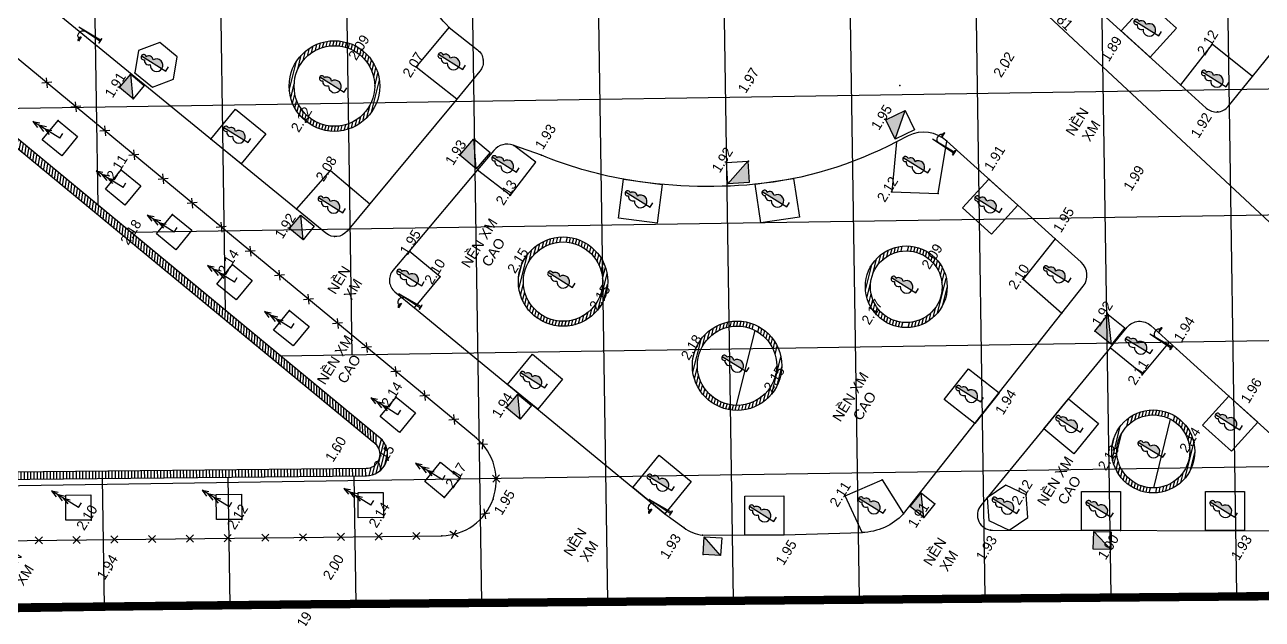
# Model space of a CAD drawing. Header units: millimetres. Extents: x -235021 to 808813, y -1893235 to 860440.
# Drawn here: x 15458 to 64622, y -1841481 to -1817853 of the extents above; entities that cross this region are included whole.
import ezdxf
from ezdxf.enums import TextEntityAlignment as Align

# ---------------------------------------------------------------- set-up
doc = ezdxf.new("R2010")
doc.units = ezdxf.units.MM
doc.header["$LTSCALE"] = 100
doc.layers.get('0').update_dxf_attribs({"lineweight": 9})
for name, color, linetype in [('BO VIA', 3, 'Continuous'), ('CHU', 2, 'Continuous'), ('HO GA', 4, 'Continuous')]:
    doc.layers.add(name, color=color, linetype=linetype)
doc.layers.add('diem', color=2, linetype='Continuous', lineweight=0)
doc.styles.add('GHICHU2', font='', dxfattribs={"height": 2})
doc.styles.get('GHICHU2').set_extended_font_data('VNI-Helve-Condense')
doc.dimstyles.new('1-100', dxfattribs={"dimscale": 70, "dimtxt": 6, "dimasz": 3, "dimexe": 1, "dimexo": 1.5, "dimgap": 0.8, "dimtad": 1, "dimdec": 0, "dimdsep": 46, "dimtxsty": 'Standard', "dimcen": 1.5, "dimdle": 1, "dimclrd": 251, "dimclre": 251, "dimclrt": 2, "dimadec": 0, "dimazin": 0, "dimtfac": 1, "dimtdec": 0, "dimtmove": 2, "dimatfit": 3, "dimfxl": 1, "dimlwd": 13, "dimlwe": 13, "dimarcsym": 0})
pattern_1 = [(76.11958264428031, (673103533.7144846, -1089408393.103788), (-121.3498163011125, 29.98703192525495), [])]

# ---------------------------------------------------------------- blocks, each defined once
blk = doc.blocks.new('CAYDL')
at = {"linetype": 'Continuous'}
blk.add_hatch(color=256, dxfattribs=at).paths.add_polyline_path([(0.2730896669155642, 1.660251213043928, 0.5693726601521445), (0.1762234897171492, 2.41734217087509, 0.684834325308665), (0, 2.871893779935299), (0, 0.469883415720855, 0.7965622496287439)])
for p, q in [((0, 2.87150458983167), (0, 0)), ((0, 0), (0.4967282140305826, 0))]:
    blk.add_line(p, q, dxfattribs=at)
for centre, radius, start, end in [((0, 2.610458247764701), 0.2614355321705987, 312.3812719101817, 227.6187280898183), ((0, 1.09639291237982), 0.6265094966589649, 115.841984444443, 64.15801555555699), ((0, 2.010052954237), 0.4437783504383233, 113.3968845450581, 232.0208978191353), ((0, 2.010052954237), 0.4437783504383233, 307.9791021808647, 66.60311545494193)]:
    blk.add_arc(centre, radius, start, end, dxfattribs=at)
blk = doc.blocks.new('DENCS1')
blk.add_hatch(color=256).paths.add_polyline_path([(-0.05542857144649815, 0.03823889863178209), (0.05542857144587288, 0.0382388986317892), (-1.13686837721616e-13, 1.97823889811589)])
h = blk.add_hatch(color=256)
h.dxf.hatch_style = 1
h.paths.add_polyline_path([(0.9140024093083525, 1.428960608017519, 0.500000000000071), (0.5140024093083753, 1.428960608017519)])
for p, q in [((-0.05542857144607183, 0.0382388986317963), (-1.13686837721616e-13, 1.978238898110433)), ((0.05542857144584445, 0.0382388986317963), (-1.13686837721616e-13, 1.978238898110433)), ((0.5140024093083753, 1.428960608017519), (0.9140024093083525, 1.428960608017519)), ((-0.1918415516266805, 0), (-0.1918415516266805, 0.0382388986317892)), ((-0.1918415516266805, 0.0382388986317892), (0.1918415516266805, 0.0382388986317892)), ((0.1918415516266805, 0), (-0.1918415516266805, 0)), ((0.1918415516266805, 0.0382388986317892), (0.1918415516266805, 0))]:
    blk.add_line(p, q)
for centre, radius, start, end in [((0.3734860140775993, 1.368606695493114), 0.3763838369043488, 25.21639918475023, 172.8856193738071), ((0.7140024093083639, 1.278960608017563), 0.2499999999999645, 36.8698976458375, 143.1301023541625)]:
    blk.add_arc(centre, radius, start, end)
blk = doc.blocks.new('RAOKEM')
for p, q in [((0.3535533905932766, -0.3535533905932766), (-0.3535533905932766, 0.3535533905932766)), ((-0.3535533905932766, -0.3535533905932766), (0.3535533905932766, 0.3535533905932766))]:
    blk.add_line(p, q)
blk = doc.blocks.new('CAYTRAM')
for p, q in [((0, 2.501833784395696), (-0.2765009848691022, 1.728736862404041)), ((0, 3.149999999999995), (-0.2659582524399582, 2.45779511764006)), ((0, 0), (0, 3.149999999999995)), ((0, 3.149999999999995), (0.2456510719443088, 2.510648260406313)), ((0, 2.501833784395696), (0.2765009848691307, 1.728736862404041)), ((0, 1.782053816394914), (-0.2364580794893811, 1.102261797270977)), ((0, 1.782053816394914), (0.2364580794894096, 1.102261797270977)), ((0, 0), (0.5510473011034094, 0))]:
    blk.add_line(p, q)
blk = doc.blocks.new('*D221')
at = {"layer": 'BO VIA', "color": 251, "lineweight": 13, "transparency": 16777216}
for p, q in [((32644.73120894222, -1798380.911425932), (34080.21444867113, -1796842.38071871)), ((34186.00612090071, -1797036.823826294), (78320.33502661684, -1838215.130598754)), ((77086.15098922192, -1839845.740788705), (78521.63422895083, -1838307.210081483))]:
    blk.add_line(p, q, dxfattribs=at)
at = {"layer": 'BO VIA', "color": 251, "transparency": 16777216}
for points in [[(34209.88300342681, -1797011.23292008), (34162.12923837461, -1797062.414732508), (34032.46068361893, -1796893.562531137)], [(78344.21190914295, -1838189.53969254), (78296.45814409075, -1838240.721504967), (78473.88046389862, -1838358.39189391)]]:
    blk.add_solid(points, dxfattribs=at)
at = {"layer": 'Defpoints', "color": 0, "transparency": 16777216}
for p in [(32573.10056136392, -1798457.684144573), (78473.88046389862, -1838358.39189391), (77014.52034164361, -1839922.513507346)]:
    blk.add_point(p, dxfattribs=at)
at = {"layer": 'BO VIA', "color": 2, "transparency": 16777216, "insert": (56434.63488095723, -1817431.486325301), "char_height": 420, "attachment_point": 5, "rotation": 316.98446408814203}
blk.add_mtext('60781', dxfattribs=at)
blk = doc.blocks.new('RTERTCERTER')
at = {"layer": 'HO GA'}
h = blk.add_hatch(color=256, dxfattribs=at)
h.dxf.hatch_style = 1
h.paths.add_polyline_path([(403426.9156042495, -1457854.502348749), (403330.0115844244, -1458547.762481084), (404120.175736585, -1457951.406368574)])
h = blk.add_hatch(color=256, dxfattribs=at)
h.dxf.hatch_style = 1
h.paths.add_polyline_path([(409362.7493873713, -1462904.677369686), (410326.0906251159, -1462185.66856562), (409484.9156043268, -1462063.50234878)])
h = blk.add_hatch(color=256, dxfattribs=at)
h.dxf.hatch_style = 1
h.paths.add_polyline_path([(401932.9156043018, -1468942.502348738), (401834.0537399995, -1469635.485993287), (402625.8992490835, -1469041.36421304)])
h = blk.add_hatch(color=256, dxfattribs=at)
h.dxf.hatch_style = 1
h.paths.add_polyline_path([(419149.7227932339, -1476409.073862069), (420323.4871177477, -1476149.695159456), (419606.9156043007, -1475692.502348738)])
h = blk.add_hatch(color=256, dxfattribs=at)
h.dxf.hatch_style = 1
h.paths.add_polyline_path([(401107.9156043484, -1478644.502348786), (401438.240686642, -1479261.661436696), (401725.0746924906, -1478314.177266376)])
h = blk.add_hatch(color=256, dxfattribs=at)
h.dxf.hatch_style = 1
h.paths.add_polyline_path([(407066.9292647867, -1484623.958226115), (406985.650373484, -1485319.22345707), (407762.194495975, -1484705.23711765)])
h = blk.add_hatch(color=256, dxfattribs=at)
h.dxf.hatch_style = 1
h.paths.add_polyline_path([(416762.7139749015, -1488017.810609944), (417705.2238654353, -1487271.703978123), (416860.9156042578, -1487173.50234865)])
h = blk.add_hatch(color=256, dxfattribs=at)
h.dxf.hatch_style = 1
h.paths.add_polyline_path([(409473.9156042699, -1491700.502348652), (409830.5510772402, -1492302.840409389), (410076.2536651233, -1491343.866875915)])
at = {"layer": 'diem'}
for p in [(403330.0115844244, -1458547.762481084), (401834.0537399994, -1469635.485993287), (420316.9156042635, -1476145.502348717), (401426.9156042496, -1479240.502348689), (409473.9156042701, -1491700.502348652)]:
    blk.add_point(p, dxfattribs=at)
at = {"layer": 'HO GA'}
for p, q in [((403330.0115844244, -1458547.762481084), (404120.1757365847, -1457951.406368574)), ((409362.7493873714, -1462904.677369686), (410326.0906251157, -1462185.66856562)), ((401834.0537399994, -1469635.485993287), (402625.8992490834, -1469041.36421304)), ((419149.7227932336, -1476409.073862068), (420323.4871177478, -1476149.695159456)), ((401438.240686642, -1479261.661436696), (401725.0746924905, -1478314.177266376)), ((406985.650373484, -1485319.22345707), (407762.194495975, -1484705.23711765)), ((416762.7139749015, -1488017.810609944), (417705.2238654355, -1487271.703978123)), ((409830.5510772401, -1492302.840409389), (410076.2536651231, -1491343.866875915))]:
    blk.add_line(p, q, dxfattribs=at)
for points in [[(403426.9156042496, -1457854.502348749), (404120.1757365847, -1457951.406368574), (404023.2717167595, -1458644.666501142), (403330.0115844244, -1458547.762481084)], [(409484.9156043269, -1462063.502348781), (410326.0906251157, -1462185.66856562), (410203.9244082766, -1463026.843586525), (409362.7493873714, -1462904.677369686)], [(401932.9156043017, -1468942.502348738), (402625.8992490834, -1469041.36421304), (402527.0373847811, -1469734.347857822), (401834.0537399994, -1469635.485993287)], [(419606.9156043008, -1475692.502348738), (420323.4871177478, -1476149.695159456), (419866.294306797, -1476866.266673019), (419149.7227932336, -1476409.073862068)], [(401107.9156043483, -1478644.502348786), (401725.0746924905, -1478314.177266376), (402055.3997746678, -1478931.336354518), (401438.240686642, -1479261.661436696)], [(407066.9292647867, -1484623.958226115), (407762.194495975, -1484705.23711765), (407680.9156043231, -1485400.502348838), (406985.650373484, -1485319.22345707)], [(416860.915604258, -1487173.50234865), (417705.2238654355, -1487271.703978123), (417607.022236079, -1488116.012239417), (416762.7139749015, -1488017.810609944)], [(409473.9156042701, -1491700.502348652), (410076.2536651231, -1491343.866875915), (410432.8891379768, -1491946.204936652), (409830.5510772401, -1492302.840409389)]]:
    blk.add_lwpolyline(points, close=True, dxfattribs=at)

msp = doc.modelspace()

# ---------------------------------------------------------------- hatches: boundary and pattern name
at = {"layer": 'BO VIA'}
h = msp.add_hatch(dxfattribs=at)
h.set_pattern_fill('ANGLE', color=253, scale=3000, angle=58.11958264428029)
h.set_pattern_definition([(58.11958264428029, (673103533.7144846, -1089408393.103788), (-700.5506050529251, 435.7222162800294), [599.9999999999998, -224.9999999999999]), (148.1195826442803, (673103533.7144846, -1089408393.103788), (-435.7222162800294, -700.5506050529251), [600, -224.9999999999999])])
edge = h.paths.add_edge_path()
edge.add_ellipse((78118.0283024889, -1809641.64706386), major_axis=(-116.9150775592063, -142.4946561534178), ratio=0.9999999998309419, start_angle=270.8416473992316, end_angle=327.94754514916787, ccw=False)
edge.add_ellipse((78118.0283024889, -1809641.64706386), major_axis=(-116.9150775592063, -142.4946561534178), ratio=0.9999999998309419, start_angle=449.3360151655633, end_angle=630.8416473992315, ccw=False)
edge.add_ellipse((78118.0283024889, -1809641.64706386), major_axis=(-116.9150775592063, -142.4946561534178), ratio=0.9999999998309419, start_angle=392.42743382617056, end_angle=449.3360151655633, ccw=False)
edge.add_line((78095.75369749247, -1809824.616198858), (87813.59291035181, -1817744.916265305))
edge.add_line((87813.59291035176, -1817744.916265305), (101878.2782400907, -1829343.822617715))
edge.add_line((101878.2782400908, -1829343.822617715), (111478.0306124623, -1837249.461895477))
edge.add_arc((108963.501328087, -1838786.170623122), 2946.91893943473, 333.1411048262636, 391.43042734614085, ccw=False)
edge.add_line((111592.5122023477, -1840117.573288966), (109458.5511911215, -1840134.012311684))
edge.add_line((109458.5511911214, -1840134.012311684), (109478.0468944804, -1842664.763166147))
edge.add_arc((110428.0380485822, -1842668.862815936), 949.9999999999999, 58.119582644280285, 179.7527438321559, ccw=False)
edge.add_arc((110428.0380485822, -1842668.862815936), 949.9999999999999, -121.88041735571971, 58.119582644280285, ccw=False)
edge.add_arc((110428.0380485822, -1842668.862815936), 950, 181.1299976858469, 238.11958264428029, ccw=False)
edge.add_line((109478.2228006789, -1842687.597672499), (109496.4567400097, -1845054.558058175))
edge.add_arc((107682.7560607948, -1841458.032514758), 4027.965508570981, 296.7614646017494, 312.1526242315477)
edge.add_ellipse((110378.6654794166, -1844260.028281289), major_axis=(12.09589587099311, 183.92267858001), ratio=0.9999999998794763, start_angle=90.79088514240078, end_angle=186.029302811043, ccw=False)
edge.add_ellipse((110378.6654794166, -1844260.028281289), major_axis=(12.09589587099311, 183.92267858001), ratio=0.9999999998794763, start_angle=269.2852528467183, end_angle=450.79088514240084, ccw=False)
edge.add_line((110562.422958683, -1844274.417554859), (110976.0442788842, -1844555.339970842))
edge.add_line((110976.0442788841, -1844555.339970842), (111306.9413347626, -1844780.077903474))
edge.add_arc((105097.3026795034, -1838381.540538329), 8916.327306803116, 314.141645142631, 336.6151139657968)
edge.add_arc((104238.1101025786, -1838513.508121835), 9663.623554709506, 339.3562316585992, 357.6027057871033)
edge.add_line((113893.2761173274, -1838917.722711843), (113664.9152253555, -1838815.981357674))
edge.add_line((113664.9152253557, -1838815.981357674), (113787.0048504061, -1838541.948287584))
edge.add_line((113787.004850406, -1838541.948287584), (113919.084940633, -1838600.793771667))
edge.add_arc((109874.7954182386, -1838430.966019714), 4047.853654256995, 357.5954490595766, 363.5703272863539)
edge.add_line((113914.7926457732, -1838178.891412118), (113784.0154171214, -1838073.120082231))
edge.add_line((113784.0154171212, -1838073.120082231), (113892.6217939368, -1837938.837559832))
edge.add_arc((109874.7954182388, -1838430.966019713), 4047.853654256995, 366.9831609235235, 384.6032535424177)
edge.add_arc((110665.8532552312, -1838216.236568046), 3241.99012596033, 386.9740301665834, 413.3767011524277)
edge.add_line((112599.8666296818, -1835614.296475678), (91181.59570243553, -1817968.438506021))
edge.add_line((91181.59570243565, -1817968.438506021), (69975.58949549176, -1800638.315692018))
edge.add_line((69975.58949549153, -1800638.315692018), (48863.34536129289, -1783140.402313073))
edge.add_arc((47266.89901447488, -1785408.459090559), 2773.575757784301, 414.8589413418236, 493.4565524034857)
edge.add_line((45359.22161579767, -1783395.131142423), (33176.57055122574, -1795952.073088498))
edge.add_line((33176.57055122574, -1795952.073088498), (33826.6329095207, -1796713.219546285))
edge.add_line((33826.63290952082, -1796713.219546285), (34034.5740149999, -1796496.977791304))
edge.add_line((34034.57401499973, -1796496.977791304), (44549.44420964515, -1785562.372142544))
edge.add_arc((48145.22347655991, -1789222.001826428), 5130.547530189417, 102.98306509463441, 134.4957879012935, ccw=False)
edge.add_line((46992.57901973842, -1784222.608991724), (68763.21519158321, -1802218.346561195))
edge.add_line((68763.21519158321, -1802218.346561195), (77943.31419200549, -1809700.373906))
edge = h.paths.add_edge_path(flags=16)
edge.add_ellipse((54966.57159615826, -1790134.043432083), major_axis=(-145.1193363896164, 113.6408404176952), ratio=0.9999999999262095, start_angle=360.78430059050834, end_angle=719.2786712369104, ccw=False)
edge.add_ellipse((54676.23313166766, -1789906.940885672), major_axis=(-145.5612534094544, 113.0742407047444), ratio=0.9999999999249859, start_angle=180.5609369931065, end_angle=539.0553076395087, ccw=False)
edge.add_line((54529.65565057431, -1789795.362667235), (54529.46298563544, -1789795.211964853))
edge.add_ellipse((54676.23313166766, -1789906.940885672), major_axis=(-145.5612534094544, 113.0742407047444), ratio=0.9999999999249859, start_angle=180.5609369931065, end_angle=539.0553076395087, ccw=False)
edge.add_ellipse((54966.57159615826, -1790134.043432083), major_axis=(-145.1193363896164, 113.6408404176952), ratio=0.9999999999262095, start_angle=360.78430059050834, end_angle=719.2786712369104, ccw=False)
edge.add_line((55110.35764276638, -1790249.587364482), (55110.16497782752, -1790249.4366621))
edge = h.paths.add_edge_path(flags=16)
edge.add_ellipse((102833.6238532595, -1829641.651242998), major_axis=(-145.5612534094544, 113.0742407047444), ratio=0.9999999999249859, start_angle=180.5609369931065, end_angle=539.0553076395087, ccw=False)
edge.add_ellipse((103123.9623177501, -1829868.753789408), major_axis=(-145.1193363896164, 113.6408404176952), ratio=0.9999999999262095, start_angle=360.78430059050834, end_angle=719.2786712369104, ccw=False)
edge.add_line((103267.7483643583, -1829984.297721809), (103267.5556994194, -1829984.147019426))
edge.add_ellipse((103123.9623177501, -1829868.753789408), major_axis=(-145.1193363896164, 113.6408404176952), ratio=0.9999999999262095, start_angle=360.78430059050834, end_angle=719.2786712369104, ccw=False)
edge.add_ellipse((102833.6238532595, -1829641.651242998), major_axis=(-145.5612534094544, 113.0742407047444), ratio=0.9999999999249859, start_angle=180.5609369931065, end_angle=539.0553076395087, ccw=False)
edge.add_line((102687.046372166, -1829530.073024561), (102686.8537072273, -1829529.922322179))
h.paths.add_polyline_path([(76713.67982031853, -1807928.086250277), (73809.87450749596, -1805567.653518701), (74307.94904815807, -1804954.92201485), (77211.75436098065, -1807315.354746426)], flags=24)
h.paths.add_polyline_path([(110917.3535339754, -1836021.645268128), (108013.5482211528, -1833661.212536552), (108511.6227618151, -1833048.481032701), (111415.4280746377, -1835408.913764277)], flags=24)
h.paths.add_polyline_path([(38138.4947488574, -1790946.324806251), (40746.68649650813, -1788262.845016396), (41312.92714629608, -1788813.199148201), (38704.73539864511, -1791496.678938056)], flags=24)
h = msp.add_hatch(dxfattribs=at)
h.set_pattern_fill('ANSI31', color=253, scale=3000, angle=391.1195826442803)
h.set_pattern_definition([(76.11958264428031, (673103533.7144846, -1089408393.103788), (-364.0494489033374, 89.9610957757648), [])])
edge = h.paths.add_edge_path()
edge.add_line((-9256.293191919976, -1831095.549361533), (-12325.41400379018, -1834596.746648603))
edge.add_line((-12325.4140037903, -1834596.746648603), (-15676.33275449125, -1838901.29686034))
edge.add_arc((19590.18073538487, -1866967.171703485), 45071.28026185529, 141.4864465059279, 146.706780537416)
edge.add_line((-18083.65523924277, -1842226.468653661), (-20559.43960201152, -1847064.728339613))
edge.add_line((-20559.43960201152, -1847064.728339613), (-20267.99297463929, -1846790.759612581))
edge.add_line((-20267.99297463911, -1846790.759612581), (-18909.67331985245, -1846694.497183565))
edge.add_line((-18909.67331985262, -1846694.497183565), (-18837.8738340041, -1846554.184253623))
edge.add_ellipse((-18744.3814632764, -1846369.09685208), major_axis=(-207.3593434136434, 0.5218297957807738), ratio=0.9999999998117978, start_angle=361.3992009683679, end_angle=423.3446813864714, ccw=False)
edge.add_ellipse((-18744.3814632764, -1846369.09685208), major_axis=(-207.3593434136434, 0.5218297957807738), ratio=0.9999999998117978, start_angle=242.7451610644306, end_angle=361.3992009683679, ccw=False)
edge.add_line((-18648.95756474946, -1846184.997832027), (-18183.41997292574, -1845275.228872889))
edge.add_line((-18183.41997292562, -1845275.228872889), (-18658.70288560388, -1845291.993733929))
edge.add_ellipse((-18842.87095533888, -1845296.0667354), major_axis=(-184.1951078374121, -6.784147738797623), ratio=0.9999999997229589, start_angle=0, end_angle=360)
edge.add_line((-19026.86828558234, -1845304.980192321), (-19027.11376569961, -1845304.988851248))
edge.add_ellipse((-18842.87095533888, -1845296.0667354), major_axis=(-184.1951078374121, -6.784147738797623), ratio=0.9999999997229589, start_angle=0, end_angle=360)
edge.add_line((-18658.45740548655, -1845291.985075002), (-18183.4199729258, -1845275.228872889))
edge.add_line((-18183.41997292562, -1845275.228872889), (-16958.64685321721, -1842881.736734194))
edge.add_arc((37119.00247167941, -1879090.729317412), 65080.59081168487, 143.3270375618355, 146.194760610243, ccw=False)
edge.add_ellipse((-14900.4808375318, -1840265.93995415), major_axis=(-109.2012918603117, -148.4888556468721), ratio=0.9999999999664395, start_angle=246.79225811455092, end_angle=292.39885665389977, ccw=False)
edge.add_arc((37119.00247169525, -1879090.72931739), 65080.59081168488, 142.8472948593129, 143.2012544449817, ccw=False)
edge.add_line((-14752.09710031439, -1839785.865374252), (-11156.37282279925, -1835553.49725223))
edge.add_line((-11156.3728227992, -1835553.49725223), (-8151.425425704685, -1832032.405924241))
edge.add_line((-8151.425425704743, -1832032.405924241), (-3186.049876228441, -1826499.186006999))
edge.add_line((-3186.049876228382, -1826499.186006999), (10328.08046192519, -1812004.097280026))
edge.add_line((10328.08046192519, -1812004.097280026), (23769.65557473438, -1797777.134902586))
edge.add_arc((29953.09984416194, -1803901.829880941), 8703.267869656875, 114.82169931055569, 135.2734825140271, ccw=False)
edge.add_arc((25223.071499351, -1799626.796584252), 3780.692423209725, 73.45798459711887, 131.0457519065388)
edge.add_line((22740.43644936295, -1796775.453320545), (9273.23175684968, -1810964.099583434))
edge.add_line((9273.231756849738, -1810964.099583434), (-4149.892492289597, -1825388.605793079))
edge.add_line((-4149.892492289597, -1825388.605793079), (-9256.293191919918, -1831095.549361532))
h.paths.add_polyline_path([(16923.82986597676, -1803338.315210049), (20013.51801975124, -1800053.334704111), (20529.08187698742, -1800538.248249059), (17439.39372321317, -1803823.228754996)], flags=24)
h.paths.add_polyline_path([(-14962.20131985255, -1838495.153983402), (-12198.84709464194, -1834931.287650615), (-11639.51328127965, -1835364.984459678), (-14402.8675064905, -1838928.850792465)], flags=24)
h = msp.add_hatch(dxfattribs=at)
h.set_pattern_fill('ANSI31', color=253, scale=999.9999999999999, angle=391.1195826442803)
h.set_pattern_definition(pattern_1)
h.paths.add_polyline_path([(29560.15647488117, -1820289.676869567, 1), (25960.15647488117, -1820289.676869567, 1)])
h.paths.add_polyline_path([(29360.15647488117, -1820289.676869567, 1), (26160.15647488117, -1820289.676869567, 1)], flags=16)
h = msp.add_hatch(dxfattribs=at)
h.set_pattern_fill('ANSI31', color=253, scale=999.9999999999999, angle=391.1195826442803)
h.set_pattern_definition(pattern_1)
h.paths.add_polyline_path([(-3101.48216278779, -1836105.358030115), (29027.57488020562, -1835782.051407921, 0.6472207099292229), (29653.03265009047, -1834350.428699925), (11590.54000055004, -1819439.472584215, 0.3760505251906622), (10510.99853681732, -1819471.083149755), (-3623.549471818318, -1834889.831399516, 0.6463760555883596)])
h.paths.add_polyline_path([(-3099.822280380701, -1835805.326138617), (29024.55620852864, -1835482.066595582, 0.6349865011227751), (29443.58876202782, -1834566.544633345), (11399.55348588579, -1819670.825455886, 0.3702017357780314), (10723.08509130927, -1819683.683347633), (-3402.408198167279, -1835092.554208072, 0.6433948831009757)], flags=16)
h = msp.add_hatch(color=253, dxfattribs=at)
h.dxf.hatch_style = 1
h.paths.add_polyline_path([(19221.66729791934, -1820350.222919795), (19759.00521889218, -1820798.851896936), (19670.29627513542, -1819812.884999143)])
h = msp.add_hatch(color=253, dxfattribs=at)
h.dxf.hatch_style = 1
h.paths.add_polyline_path([(43394.14319120609, -1824178.724624032), (44242.4838004206, -1824125.637795127), (44189.39697119483, -1823277.297185987)])
h = msp.add_hatch(dxfattribs=at)
h.set_pattern_fill('ANSI31', color=253, scale=999.9999999999999, angle=391.1195826442803)
h.set_pattern_definition(pattern_1)
h.paths.add_polyline_path([(38619.29987634864, -1828062.456675352, 1), (35069.29987634864, -1828062.456675352, 1)])
h.paths.add_polyline_path([(38419.29987634864, -1828062.456675352, 1), (35269.29987634864, -1828062.456675352, 1)], flags=16)
edge = h.paths.add_edge_path(flags=0)
edge.add_ellipse((36851.12270629803, -1828066.700278262), major_axis=(-177.2036454261709, 177.2036454261709), ratio=0.9999999999992926, start_angle=38.9615670887498, end_angle=193.1195826442789, ccw=False)
edge.add_ellipse((36540.78811471711, -1827873.681137237), major_axis=(-125.51947237554, 125.5194723755401), ratio=0.9999999999999775, start_angle=36.5164671893815, end_angle=155.1404804633837, ccw=False)
edge.add_ellipse((36336.85391270123, -1827746.839961401), major_axis=(-73.94513505641446, 73.94513505641446), ratio=0.9999999999988558, start_angle=235.5008545545231, end_angle=510.73831073406063, ccw=False)
edge.add_ellipse((36540.78811471711, -1827873.681137237), major_axis=(-125.5194723754419, 125.5194723754419), ratio=0.9999999999998118, start_angle=231.0986848251263, end_angle=349.72269809922807, ccw=False)
edge.add_ellipse((36851.12270629803, -1828066.700278262), major_axis=(-177.2036454261709, 177.2036454261709), ratio=0.9999999999992926, start_angle=193.1195826442789, end_angle=347.2775981998078, ccw=False)
h = msp.add_hatch(dxfattribs=at)
h.set_pattern_fill('ANSI31', color=253, scale=999.9999999999999, angle=391.1195826442803)
h.set_pattern_definition(pattern_1)
h.paths.add_polyline_path([(52105.270911709, -1828265.968769612, 1), (48855.270911709, -1828265.968769612, 1)])
h.paths.add_polyline_path([(51905.270911709, -1828265.968769612, 1), (49055.270911709, -1828265.968769612, 1)], flags=16)
edge = h.paths.add_edge_path(flags=0)
edge.add_ellipse((50182.07225568627, -1828080.49782953), major_axis=(-125.5194723754419, 125.5194723754419), ratio=0.9999999999998118, start_angle=231.0986848251263, end_angle=349.72269809922807, ccw=False)
edge.add_ellipse((50492.40684726719, -1828273.516970556), major_axis=(-177.2036454261709, 177.2036454261709), ratio=0.9999999999992926, start_angle=193.1195826442789, end_angle=347.2775981998078, ccw=False)
edge.add_ellipse((50492.40684726719, -1828273.516970556), major_axis=(-177.2036454261709, 177.2036454261709), ratio=0.9999999999992926, start_angle=38.9615670887498, end_angle=193.1195826442789, ccw=False)
edge.add_ellipse((50182.07225568627, -1828080.49782953), major_axis=(-125.51947237554, 125.5194723755401), ratio=0.9999999999999775, start_angle=36.5164671893815, end_angle=155.1404804633837, ccw=False)
edge.add_ellipse((49978.13805367039, -1827953.656653694), major_axis=(-73.94513505641446, 73.94513505641446), ratio=0.9999999999988558, start_angle=235.5008545545231, end_angle=510.73831073406063, ccw=False)
h = msp.add_hatch(dxfattribs=at)
h.set_pattern_fill('ANSI31', color=253, scale=999.9999999999999, angle=391.1195826442803)
h.set_pattern_definition(pattern_1)
h.paths.add_polyline_path([(45532.65038284479, -1831404.346451453, 1), (41982.65038284479, -1831404.346451453, 1)])
h.paths.add_polyline_path([(45332.65038284479, -1831404.346451453, 1), (42182.65038284479, -1831404.346451453, 1)], flags=16)
edge = h.paths.add_edge_path(flags=0)
edge.add_ellipse((43764.47321279418, -1831408.590054364), major_axis=(-177.2036454261709, 177.2036454261709), ratio=0.9999999999992926, start_angle=193.1195826442789, end_angle=347.2775981998078, ccw=False)
edge.add_ellipse((43764.47321279418, -1831408.590054364), major_axis=(-177.2036454261709, 177.2036454261709), ratio=0.9999999999992926, start_angle=38.9615670887498, end_angle=193.1195826442789, ccw=False)
edge.add_ellipse((43454.13862121326, -1831215.570913339), major_axis=(-125.51947237554, 125.5194723755401), ratio=0.9999999999999775, start_angle=36.5164671893815, end_angle=155.1404804633837, ccw=False)
edge.add_ellipse((43250.20441919738, -1831088.729737503), major_axis=(-73.94513505641446, 73.94513505641446), ratio=0.9999999999988558, start_angle=235.5008545545231, end_angle=510.73831073406063, ccw=False)
edge.add_ellipse((43454.13862121326, -1831215.570913339), major_axis=(-125.5194723754419, 125.5194723754419), ratio=0.9999999999998118, start_angle=231.0986848251263, end_angle=349.72269809922807, ccw=False)
h = msp.add_hatch(dxfattribs=at)
h.set_pattern_fill('ANSI31', color=253, scale=999.9999999999999, angle=391.1195826442803)
h.set_pattern_definition(pattern_1)
h.paths.add_polyline_path([(61943.34575427586, -1834810.552973284, 1), (58643.34575427586, -1834810.552973284, 1)])
h.paths.add_polyline_path([(61743.34575427586, -1834810.552973284, 1), (58843.34575427586, -1834810.552973284, 1)], flags=16)
edge = h.paths.add_edge_path(flags=0)
edge.add_ellipse((59989.02464454655, -1834621.274044059), major_axis=(-125.51947237554, 125.5194723755401), ratio=0.9999999999999775, start_angle=36.5164671893815, end_angle=155.1404804633837, ccw=False)
edge.add_ellipse((59785.09044253067, -1834494.432868223), major_axis=(-73.94513505641446, 73.94513505641446), ratio=0.9999999999988558, start_angle=235.5008545545231, end_angle=510.73831073406063, ccw=False)
edge.add_ellipse((59989.02464454655, -1834621.274044059), major_axis=(-125.5194723754419, 125.5194723754419), ratio=0.9999999999998118, start_angle=231.0986848251263, end_angle=349.72269809922807, ccw=False)
edge.add_ellipse((60299.35923612747, -1834814.293185085), major_axis=(-177.2036454261709, 177.2036454261709), ratio=0.9999999999992926, start_angle=193.1195826442789, end_angle=347.2775981998078, ccw=False)
edge.add_ellipse((60299.35923612747, -1834814.293185085), major_axis=(-177.2036454261709, 177.2036454261709), ratio=0.9999999999992926, start_angle=38.9615670887498, end_angle=193.1195826442789, ccw=False)

# ---------------------------------------------------------------- linework, layer by layer
at = {"layer": 'BO VIA', "color": 253}
for p, q in [((19759.00521889218, -1820798.851896936), (19670.29627513519, -1819812.884999143)), ((43394.14319120609, -1824178.724624032), (44189.39697119436, -1823277.297185987))]:
    msp.add_line(p, q, dxfattribs=at)
for points in [[(30645.80542716576, -1800098.533394548), (26299.5041123415, -1796002.582458596, 0.08947537350946733), (23769.65557473415, -1797777.134902586), (10328.08046191308, -1812004.097280039), (-3186.049876225821, -1826499.186006996), (-8151.425425703579, -1832032.405924239), (-11156.37282280409, -1835553.497252236), (-14752.09710031439, -1839785.865374252, 0.3167547870420334), (-12738.07949004642, -1841445.991292923), (2116.875789261947, -1841301.867567634), (26829.56341743522, -1841033.317408541), (66017.6086998778, -1840701.534958728)], [(30440.0544999885, -1800316.860112865), (26243.25939091697, -1796361.803707399, 0.08331969475364741), (23985.2682054558, -1797985.758851729), (10546.82917943253, -1812209.401901578), (-2964.676674119371, -1826701.675639395), (-7925.652288137178, -1832229.992440513), (-10927.95933493174, -1835747.989899355), (-14416.08382627758, -1839853.707068704, 0.2935601654568191), (-12727.69167335978, -1841145.876390408), (2113.790609452466, -1841001.883381097), (26826.66355800681, -1840733.331208027), (66012.80722828681, -1840401.564858189)], [(32315.19698027457, -1817959.98413368, -0.03978916995460226), (30642.48652577127, -1815807.909614622, -0.07979044312556238), (28969.45800007653, -1812003.401163911), (28736.7382358411, -1811154.424420255, -0.08143314565293114), (28550.46160425415, -1806813.175058952, -0.03117780264067716), (29243.45176404557, -1803485.806354368)], [(-7980.817900761904, -1838617.922310333), (32023.55268712022, -1838160.093876183, 0.6972452695553432), (33400.21010315564, -1834288.089826692), (12085.18457337102, -1816642.854671997, 0.39110135461224), (9662.484766893846, -1816754.69666147), (-8721.797045942803, -1836753.301730512, 0.6280769262943937), (-7980.817900761904, -1838617.922310333, 1.274783753582451)], [(61374.98718295206, -1820237.401611356), (62399.35749941325, -1821167.282856238, 0.4313545209144025), (63269.58826025395, -1821099.795648391), (64228.40374458936, -1819911.488373821), (62633.11583440105, -1818624.290371555), (61374.98718307499, -1820237.401611158)], [(-3061.536989323737, -1836104.956071878), (29027.57488020562, -1835782.051407921, 0.6472207099292672), (29653.03265009058, -1834350.428699925), (11590.54000055004, -1819439.472584215, 0.3760505251908841), (10510.99853681686, -1819471.083149755), (-3623.549471818318, -1834889.831399516, 0.6660735098369123), (-3061.536989323737, -1836104.956071878, 5.124067246129912)], [(50089.35162215243, -1822504.735856378, -0.0979459350174817), (44470.57150282484, -1824195.424793031, -0.0654385191647715), (39249.74306203151, -1823997.143700975, -0.05210667507716776), (35981.26813784364, -1823041.792106014), (34893.19191283901, -1822649.884974464)], [(29163.95766174776, -1824974.83785687), (28263.57383856509, -1826057.765518975, -0.4118853762909865), (27422.2995723263, -1826138.57230342), (26250.99482870131, -1825180.365305416), (27606.20064299653, -1823642.211476658), (29163.95766194543, -1824974.837856993)], [(56664.12233847362, -1829320.537766238), (57510.03738024511, -1828248.77181975, 0.3951798032319891), (57429.24137209804, -1827295.143822569), (56400.73867789825, -1826368.057107138), (55117.48333543871, -1827971.243936928), (56664.12233940052, -1829320.537766952)], [(30943.17820171808, -1829110.364820904), (40888.33799174923, -1837286.186843909), (41636.41916383273, -1837838.617437052, 0.1252809761090106), (42388.09725787846, -1838144.80209157), (45618.62245607289, -1838127.368089335), (48722.73782906128, -1838034.843766867)], [(58586.03096391965, -1830691.378471986), (53439.70946400618, -1836963.288244381, 0.6327690901459899), (53902.78795637848, -1837943.883878377), (66982.46050931868, -1837960.462038028, 0.05785989538664276), (67835.97108000593, -1837862.458436269, 0.4876741235240859), (68103.14686300751, -1837061.78740459, 0.05724653418466943), (67626.23316054471, -1836539.491674642), (60925.25207757327, -1830469.99549846)]]:
    msp.add_lwpolyline(points, format="xyb", dxfattribs=at)
at = {"layer": 'BO VIA', "color": 253, "const_width": 299.9999999999999}
msp.add_lwpolyline([(30542.92996357713, -1800207.696753706), (26270.90029244852, -1796181.739356215, 0.08644342526204736), (23877.467268735, -1797881.441184398), (10437.45482067281, -1812106.749590808), (-3075.363275141863, -1826600.430823146), (-8038.538856920262, -1832131.199182376), (-11042.1660788678, -1835650.743575795), (-14585.33380689466, -1839821.249706193, 0.3057949301867487), (-12733.00372469932, -1841295.9349879), (2115.333199357206, -1841151.875474366), (26828.11348772078, -1840883.324308284), (66016.33878234035, -1840551.540334468)], format="xyb", dxfattribs=at)
at = {"layer": 'BO VIA', "color": 253}
for points in [[(64228.40374458936, -1819911.488373821), (71875.91030352778, -1810433.556670526)], [(26250.99482882424, -1825180.365305219), (13975.9122157009, -1815138.512296638)], [(57711.68688679469, -1816912.008260323), (61374.98718307499, -1820237.401611158)], [(32627.75055055326, -1820808.795511357), (29163.95766194543, -1824974.837856993)], [(56400.73867795971, -1826368.057107039), (52089.21868448361, -1822481.676515154)], [(33445.52368455712, -1823619.722956455), (30724.61793573835, -1826858.203125752)], [(50364.81857971317, -1837297.57122018), (56664.12233940052, -1829320.537766952)]]:
    msp.add_lwpolyline(points, dxfattribs=at)
for points in [[(59022.39108027733, -1818101.811622782), (60064.19663366309, -1816954.14390576), (61211.86435051361, -1817995.949459862), (60170.05879705289, -1819143.617176563)], [(19832.86360155098, -1819767.055638191), (20529.46400691482, -1820336.922179796), (21371.28311107151, -1820018.581803389), (21516.50181038241, -1819130.374885425), (20819.90140572126, -1818560.508343571), (19978.08230092312, -1818878.848720127)], [(19221.66729791934, -1820350.222919795), (19670.29627513519, -1819812.884999143), (20207.63419591036, -1820261.513976161), (19759.00521889218, -1820798.851896936)], [(22855.825631816, -1822402.885830145), (23837.26245359803, -1821203.185131824), (25036.96315146243, -1822184.621953459), (24055.52633033489, -1823384.32265205)], [(16151.19840523467, -1822433.449481037), (16784.5081092199, -1821659.551025906), (17558.40656428976, -1822292.86072999), (16925.09686030453, -1823066.759185121)], [(43341.05636237568, -1823330.384015138), (44189.39697119436, -1823277.297185987), (44242.4838004206, -1824125.637795127), (43394.14319120609, -1824178.724624032)], [(18659.40204790264, -1824391.523658922), (19292.71175188763, -1823617.62520379), (20066.6102069575, -1824250.934907874), (19433.3005029725, -1825024.833363005)], [(44699.58057088946, -1825728.413653678), (44470.57150282484, -1824195.424793031), (46003.56036318938, -1823966.415725201), (46232.56943151291, -1825499.404585873)], [(52718.24311996397, -1825135.434048989), (53756.02518933342, -1823984.126801992), (54907.33243609552, -1825021.908871078), (53869.55036686227, -1826173.216118297)], [(39048.8417417687, -1825534.068767534), (39249.74306203151, -1823997.143700975), (40786.66812810983, -1824198.04502135), (40585.7668083653, -1825734.970087957)], [(20691.36433262151, -1826162.91048113), (21324.67403660627, -1825389.012025998), (22098.57249167614, -1826022.321730082), (21465.26278769114, -1826796.220185213)], [(23082.83902245905, -1828159.081267325), (23716.14872644428, -1827385.182812194), (24490.04718151415, -1828018.492516278), (23856.73747752892, -1828792.390971409)], [(25344.09437323461, -1829985.936006656), (25977.4040772196, -1829212.037551525), (26751.30253228947, -1829845.347255609), (26117.99282830447, -1830619.24571074)], [(34639.43123285222, -1832149.019560707), (35623.75054532691, -1830951.682727764), (36821.08737791103, -1831936.002040154), (35836.76806583192, -1833133.338873342)], [(51986.80859857617, -1832744.819178435), (52947.10620327812, -1831528.131662539), (54163.79371858021, -1832488.429266872), (53203.49611427361, -1833705.116783014)], [(29574.20725283219, -1833422.453142828), (30207.51695681742, -1832648.554687696), (30981.41541188728, -1833281.86439178), (30348.10570790205, -1834055.762846912)], [(55938.41552604391, -1833918.072555871), (56921.6221591137, -1832719.821865528), (58119.87284938205, -1833703.028498277), (57136.66621638724, -1834901.279188941)], [(62251.2044957637, -1833762.290425789), (63291.75195473741, -1832613.481918974), (64440.56046155217, -1833654.029377948), (63400.01300245529, -1834802.83788496)], [(31346.98616606329, -1836008.852180367), (31980.29587004805, -1835234.953725236), (32754.19432511792, -1835868.26342932), (32120.88462113315, -1836642.161884451)], [(39613.75362154987, -1836238.363059757), (40661.57740582508, -1834963.77868936), (41936.16177602444, -1836011.602473512), (40888.33799174923, -1837286.186843909)], [(53690.3942275169, -1836657.774448189), (53759.66462944477, -1837555.104717181), (54571.41063857131, -1837943.779923574), (55313.88624624052, -1837435.124861543), (55244.61584464653, -1836537.794592896), (54432.8698349882, -1836149.119386035)], [(17094.34865002875, -1837547.568865303), (17087.7920172236, -1836547.590360225), (18087.77052237658, -1836541.033727741), (18094.32715518173, -1837541.012232819)], [(23075.7583132452, -1837517.032991155), (23069.20168044005, -1836517.054486077), (24069.18018559279, -1836510.497853592), (24075.73681839794, -1837510.47635867)], [(28709.08549690369, -1837447.824294247), (28702.52886409854, -1836447.845789169), (29702.50736925128, -1836441.289156685), (29709.06400205643, -1837441.267661763)], [(44060.28034672939, -1836585.75533972), (45610.25777644344, -1836577.390660139), (45618.62245607289, -1838127.368089335), (44068.64502631017, -1838135.732769434)], [(57442.84597017994, -1837948.370814011), (57444.81055484392, -1836398.372059031), (58994.8093098242, -1836400.336643695), (58992.84472509898, -1837950.335398774)], [(62367.98726035404, -1837954.613308041), (62369.95184501802, -1836404.614553061), (63919.95059999829, -1836406.579137725), (63917.98601527285, -1837956.577892804)]]:
    msp.add_lwpolyline(points, close=True, dxfattribs=at)
for points in [[(32627.75055055326, -1820808.795511357), (31014.22147986019, -1819544.27032856), (32315.19698027457, -1817959.98413368), (33445.58356527059, -1818845.869816758, -0.4209062348686498), (33539.17215410137, -1819698.895544906)], [(-3069.234215310949, -1835805.018338609), (29024.55620852864, -1835482.066595582, 0.634986501122551), (29443.58876202797, -1834566.544633345), (11399.55348588579, -1819670.825455886, 0.37020173577773), (10723.08509130968, -1819683.683347633), (-3402.408198167279, -1835092.554208072, 0.6691174406361498)], [(51752.38255035697, -1824554.486544649), (52089.21868448361, -1822481.676515154, 0.3151515177593771), (50555.54051543871, -1822266.974562688), (50089.35162215243, -1822504.735856378), (49903.30527339858, -1824496.063744023)], [(34755.56583947135, -1824622.188852391), (35766.77023552643, -1823318.361536618), (34893.19191277755, -1822649.884974563), (34866.57182532531, -1822640.296857559, 0.3142048405641336), (34093.41526719677, -1822848.588548884), (33445.52368455712, -1823619.722956455)], [(31959.97889723728, -1827875.00364429), (30724.61793607223, -1826858.203126096), (30084.67714807723, -1827619.253674118, 0.4174685349868754), (30162.87753704452, -1828468.887007267), (30943.17820171808, -1829110.364820904)], [(60925.25207757327, -1830469.99549846), (59864.79932079633, -1831734.091994174), (58586.03096391965, -1830691.378471986), (59254.58989436628, -1829876.594302338, -0.4285954907581195), (60193.44073126052, -1829807.148355234)], [(50364.81857971317, -1837297.57122018, -0.1986596436471678), (48722.73782906128, -1838034.843766867), (48057.70813296275, -1836579.599628039), (49522.97233742807, -1835936.948236353)]]:
    msp.add_lwpolyline(points, format="xyb", close=True, dxfattribs=at)
for centre, radius in [((27760.15647488117, -1820289.676869567), 1800), ((27760.15647488117, -1820289.676869567), 1600), ((36844.29987634864, -1828062.456675352), 1775), ((36844.29987634864, -1828062.456675352), 1575), ((50480.270911709, -1828265.968769612), 1625), ((50480.270911709, -1828265.968769612), 1425), ((43757.65038284479, -1831404.346451453), 1775), ((43757.65038284479, -1831404.346451453), 1575), ((60293.34575427586, -1834810.552973284), 1650), ((60293.34575427586, -1834810.552973284), 1450)]:
    msp.add_circle(centre, radius, dxfattribs=at)
for p in [(32315.19698027457, -1817959.98413368), (18318.36556485674, -1818690.934679863), (28882.69826897775, -1818882.587703827), (62633.11583440105, -1818624.290371555), (31014.22147986019, -1819544.27032856), (33671.89978332847, -1819252.686670594), (54524.48324718961, -1819538.962763157), (60170.05879705289, -1819143.617176563), (19832.86360155098, -1819767.055638191), (64146.92763194867, -1820012.465734853), (19221.66729791934, -1820350.222919795), (44377.40802158561, -1820166.460463912), (50218.76652637153, -1820270.21410182), (61374.98718307499, -1820237.401611158), (19759.00521889218, -1820798.851896936), (32627.75055055326, -1820808.795511357), (62849.02833604446, -1821321.22823884), (16784.5081092199, -1821659.551025906), (26619.21729763743, -1821719.826877085), (49667.78724093019, -1821635.10634185), (22855.825631816, -1822402.885830145), (52089.21868448361, -1822481.676515154), (34893.19191283901, -1822649.884974464), (52438.9716542571, -1822861.736663886), (32748.77576285583, -1823032.094388717), (35981.26813784364, -1823041.792106014), (43341.05636237568, -1823330.384015138), (44209.82011780358, -1823276.019161564), (19292.71175188763, -1823617.62520379), (27606.20064299653, -1823642.211476658), (33445.52368455712, -1823619.722956455), (53756.02518933342, -1823984.126801992), (39249.74306203151, -1823997.143700975), (44470.57150282484, -1824195.424793031), (59690.37556639389, -1824049.763307126), (29163.95766194543, -1824974.837856993), (34735.77606196428, -1824636.966020737), (34755.56583947135, -1824622.188852391), (49903.30527339858, -1824496.063744023), (51752.38255035697, -1824554.486544649), (21324.67403660627, -1825389.012025998), (26250.99482870131, -1825180.365305416), (25975.17251079768, -1825953.283185237), (19816.33940769319, -1826230.037782368), (27761.44768066477, -1826272.785752076), (56400.73867795971, -1826368.057107039), (30942.36500453722, -1826599.119644074), (23716.14872644428, -1827385.182812194), (35215.9687850718, -1827328.194898658), (51672.75044135965, -1827162.87547277), (31959.97889723728, -1827875.00364429), (55117.48333543871, -1827971.243936928), (38472.63096782315, -1828796.718452168), (25977.4040772196, -1829212.037551525), (30943.17820171808, -1829110.364820904), (49287.79138211982, -1829369.062066355), (56664.12233940052, -1829320.537766952), (58495.91738439194, -1829365.465972147), (57966.609411388, -1830030.547222551), (42114.76297054632, -1830775.851463106), (58586.03096391965, -1830691.378471986), (61221.71878895076, -1830738.523874964), (59855.71657095157, -1831768.431608884), (45400.53779514349, -1832032.8414398), (30207.51695681742, -1832648.554687696), (54163.79371858021, -1832488.429266872), (63291.75195473741, -1832613.481918974), (34601.51932015439, -1833078.023231322), (35836.76806583192, -1833133.338873342), (33400.21010315564, -1834288.089826692), (55938.41552604391, -1833918.072555871), (29653.03265009058, -1834350.428699925), (61915.54301819584, -1834456.87000451), (27981.91045455151, -1834821.957709893), (29892.8570399257, -1835152.007930047), (58681.21781890496, -1835162.040555297), (29027.57488020562, -1835782.051407921), (32754.19432511792, -1835868.26342932), (49522.97233742807, -1835936.948236353), (32120.88462113315, -1836642.161884451), (34061.74964888423, -1836704.025787077), (48057.70813296275, -1836579.599628039), (53690.3942275169, -1836657.774448189), (55244.61584464653, -1836537.794592896), (51612.66254102514, -1836889.358210378), (18094.32715518173, -1837541.012232819), (24075.73681839794, -1837510.47635867), (29709.06400205643, -1837441.267661763), (40888.33799174923, -1837286.186843909), (50364.81857971317, -1837297.57122018), (51176.44134818885, -1837436.816948898), (32023.55268712022, -1838160.093876183), (41636.41916383273, -1837838.617437052), (42388.09725787846, -1838144.80209157), (45618.62245607289, -1838127.368089335), (48722.73782906128, -1838034.843766867), (53826.75916127587, -1837943.787513737), (58992.84472509898, -1837950.335398774), (63917.98601527285, -1837956.577892804), (58609.12440411845, -1838709.447429847), (42404.27221936249, -1838902.667099814), (18905.60896560043, -1839514.129518668), (27886.98593773652, -1839511.182521727), (26829.56341743522, -1841033.317408541)]:
    msp.add_point(p, dxfattribs=at)
at = {"layer": 'CHU'}
for p, q in [((48618.92155005754, -1840639.392219374), (47761.4467169519, -1785049.299700865)), ((53618.69104378833, -1840585.88839711), (52826.28384518961, -1789214.130554502)), ((58618.46053751913, -1840532.384574847), (57891.12097342731, -1793378.961408139)), ((28467.53266997967, -1830979.0916892), (27954.02857237967, -1797688.621587788)), ((33619.61306886515, -1840799.903686163), (32955.10648917931, -1797719.942831682)), ((63618.23003124993, -1840478.880752584), (62955.95810166508, -1797543.792261775)), ((23439.82399186119, -1829221.298217319), (22975.3822767263, -1799111.542318952)), ((18374.73226414568, -1825039.96167981), (18056.58107064804, -1804414.220143639)), ((38619.38256259594, -1840746.3998639), (38171.96435498644, -1811740.277940307)), ((43619.15205632674, -1840692.896041637), (43203.84149640606, -1813768.312883568)), ((90294.34003248275, -1820024.226216734), (13729.50945623795, -1821205.235499967)), ((96263.57459935668, -1824932.74581317), (19675.90627614473, -1826114.107367687)), ((102232.8091662304, -1829841.265409605), (25622.30309605127, -1831022.979235407)), ((108202.0437331042, -1834749.785006041), (-11799.92612593388, -1836600.810331157)), ((28619.84357513429, -1840853.407508427), (28541.69353839464, -1835786.940709689)), ((18620.3045876727, -1840960.415152953), (18542.05608097621, -1835887.564547021)), ((23620.07408140349, -1840906.91133069), (23541.87480968545, -1835837.252628355)), ((111717.9954105872, -1839696.146387602), (-16505.84670466307, -1841673.993745589))]:
    msp.add_line(p, q, dxfattribs=at)
at = {"layer": 'CHU', "color": 253}
msp.add_lwpolyline([(-14726.96284647874, -1839756.280954954), (25000.71975661558, -1796928.141995954), (26270.90029244852, -1796181.739356215), (30645.80542722723, -1800098.533394449), (44656.0794205126, -1785667.887667367, -0.1467386285083961), (46954.63052548288, -1784385.852312062), (111362.9354437448, -1837348.995797655, -0.4409495816337617), (111499.1651558189, -1839966.494522396), (-12733.00372469932, -1841295.9349879, -0.3735225681235041), (-14536.47815716686, -1839763.743880239, -5.073275760016919)], format="xyb", dxfattribs=at)

# ---------------------------------------------------------------- block references
at = {"layer": 'BO VIA', "color": 253, "rotation": 58.1195826450167}
msp.add_blockref('RTERTCERTER', (-1425034.431699683, -1398561.010511268), dxfattribs=at)
at = {"layer": 'BO VIA', "color": 253}
for name, p, xscale, yscale, zscale, rotation in [('CAYDL', (60510.54318104178, -1818293.573583163), 400.0000000000201, 400.0000000000201, 400.0000000000201, 58.11958264426761), ('DENCS1', (18472.1604708769, -1818495.000621181), -518.3999999165147, 518.3999998570653, 518.4000000000001, 58.11958264428812), ('CAYDL', (21067.93107117811, -1819693.304371874), 400.0000000000201, 400.0000000000201, 400.0000000000201, 58.11958264426761), ('CAYDL', (32864.7221305024, -1819628.978932783), 400.0000000000201, 400.0000000000201, 400.0000000000201, 58.11958264426761), ('CAYDL', (63195.11092951597, -1820319.138034491), 400.0000000000201, 400.0000000000201, 400.0000000000201, 58.11958264426761), ('RAOKEM', (16330.48321510135, -1820157.243746208), 399.9999999854583, 400, 400, 140.3809971870389), ('CAYDL', (28153.40483996953, -1820534.265979832), 400.0000000000201, 400.0000000000201, 400.0000000000201, 58.11958264426761), ('RAOKEM', (17485.93585606484, -1821113.763058241), 400.0000000090731, 400.0000000090731, 400.0000000090731, 140.3809953867151), ('CAYTRAM', (16854.8024848919, -1822363.155105525), 400.0000000000201, 400.0000000000201, 400.0000000000201, 58.11958264426761), ('RAOKEM', (18641.38849710306, -1822070.282370594), 399.9999999988669, 399.9999999988669, 399.9999999988669, 140.3809905786748), ('CAYDL', (24339.6427571539, -1822538.343002263), 400.0000000000201, 400.0000000000201, 400.0000000000201, 58.11958264426761), ('DENCS1', (52386.44697284891, -1822946.185415788), 518.3999999165147, 518.3999998570653, 518.4000000000001, 58.11958264428812), ('RAOKEM', (19796.84113794338, -1823026.801682825), 399.9999999854583, 400, 400, 140.3809971870389), ('CAYDL', (34999.39532513038, -1823713.6313568), 400.0000000000201, 400.0000000000201, 400.0000000000201, 58.11958264426761), ('CAYDL', (51332.88172076555, -1823742.055130695), 400.0000000000201, 400.0000000000201, 400.0000000000201, 58.11958264426761), ('CAYTRAM', (19363.00612755964, -1824321.22928341), 400.0000000000201, 400.0000000000201, 400.0000000000201, 58.11958264426761), ('RAOKEM', (20952.29377890687, -1823983.320994858), 399.9999999988669, 399.9999999988669, 399.9999999988669, 140.3809905786748), ('CAYDL', (40301.56726106425, -1825104.777061363), 400.0000000000201, 400.0000000000201, 400.0000000000201, 58.11958264426761), ('CAYDL', (45735.38279316417, -1825086.13485636), 400.0000000000201, 400.0000000000201, 400.0000000000201, 58.11958264426761), ('RAOKEM', (22107.74641974742, -1824939.840307089), 399.9999999854583, 400, 400, 140.3809971870389), ('CAYDL', (28100.7246103129, -1825322.190691407), 400.0000000000201, 400.0000000000201, 400.0000000000201, 58.11958264426761), ('CAYDL', (54184.88545869576, -1825310.105456269), 400.0000000000201, 400.0000000000201, 400.0000000000201, 58.11958264426761), ('CAYTRAM', (21394.96841227851, -1826092.616105618), 400.0000000000201, 400.0000000000201, 400.0000000000201, 58.11958264426761), ('RAOKEM', (23263.1990607109, -1825896.359619122), 400.0000000090731, 400.0000000090731, 400.0000000090731, 140.3809953867151), ('RAOKEM', (24418.65170162619, -1826852.878931673), 399.9999999988669, 399.9999999988669, 399.9999999988669, 140.3809905786748), ('CAYTRAM', (23786.44310211629, -1828088.786891813), 400.0000000000201, 400.0000000000201, 400.0000000000201, 58.11958264426761), ('CAYDL', (31227.1464338848, -1828228.873083703), 400.0000000000201, 400.0000000000201, 400.0000000000201, 58.11958264426761), ('CAYDL', (56920.35753962403, -1828085.576831316), 400.0000000000201, 400.0000000000201, 400.0000000000201, 58.11958264426761), ('RAOKEM', (25574.10434258945, -1827809.398243706), 399.9999999854583, 400, 400, 140.3809971870389), ('CAYDL', (37223.52450903418, -1828298.32342963), 400.0000000000201, 400.0000000000201, 400.0000000000201, 58.11958264426761), ('CAYDL', (50864.80865000334, -1828505.140121923), 400.0000000000201, 400.0000000000201, 400.0000000000201, 58.11958264426761), ('RAOKEM', (26729.55698343, -1828765.917555937), 399.9999999854583, 400, 400, 140.3809971870389), ('DENCS1', (31192.23298541509, -1829088.645827377), -518.3999999165147, 518.3999998570653, 518.4000000000001, 58.11958264428812), ('CAYTRAM', (26047.69845289161, -1829915.641631144), 400.0000000000201, 400.0000000000201, 400.0000000000201, 58.11958264426761), ('RAOKEM', (27885.00962427031, -1829722.436868167), 399.9999999988669, 399.9999999988669, 399.9999999988669, 140.3809905786748), ('DENCS1', (61020.9607519834, -1830688.708438626), 518.3999999165147, 518.3999998570653, 518.4000000000001, 58.11958264428812), ('CAYDL', (60166.16298413911, -1830923.234247412), 400.0000000000201, 400.0000000000201, 400.0000000000201, 58.11958264426761), ('RAOKEM', (29040.4622652338, -1830678.9561802), 399.9999999854583, 400, 400, 140.3809971870389), ('CAYDL', (44136.87501553033, -1831640.213205732), 400.0000000000201, 400.0000000000201, 400.0000000000201, 58.11958264426761), ('RAOKEM', (30195.91490639496, -1831635.475492357), 399.9999999854583, 400, 400, 140.3809971870389), ('CAYDL', (36123.50767056883, -1832287.099910756), 400.0000000000201, 400.0000000000201, 400.0000000000201, 58.11958264426761), ('CAYDL', (53438.81631441793, -1832842.720136655), 400.0000000000201, 400.0000000000201, 400.0000000000201, 58.11958264426761), ('CAYTRAM', (30277.81133248942, -1833352.158767316), 400.0000000000201, 400.0000000000201, 400.0000000000201, 58.11958264426761), ('RAOKEM', (31351.36754723528, -1832591.994804587), 399.9999999988669, 399.9999999988669, 399.9999999988669, 140.3809905786748), ('CAYDL', (57403.65169385594, -1834043.483365201), 400.0000000000201, 400.0000000000201, 400.0000000000201, 58.11958264426761), ('CAYDL', (63734.77091309853, -1833950.037261496), 400.0000000000201, 400.0000000000201, 400.0000000000201, 58.11958264426761), ('RAOKEM', (32506.82018807583, -1833548.514116818), 399.9999999854583, 400, 400, 140.3809971870389), ('CAYDL', (60671.76103886362, -1835045.916336453), 400.0000000000201, 400.0000000000201, 400.0000000000201, 58.11958264426761), ('RAOKEM', (33643.65140300948, -1834525.250350168), 400.0000001169964, 400, 400, 131.3110322949772), ('CAYTRAM', (32050.59024572006, -1835938.557804856), 400.0000000000201, 400.0000000000201, 400.0000000000201, 58.11958264426761), ('RAOKEM', (34186.87570319796, -1835892.105329227), 399.9999999597958, 400, 400, 92.06350177605827), ('CAYDL', (41168.20606387552, -1836369.571876898), 400.0000000000201, 400.0000000000201, 400.0000000000201, 58.11958264426761), ('CAYTRAM', (17591.05958620278, -1837044.301296522), 400.0000000000201, 400.0000000000201, 400.0000000000201, 58.11958264426761), ('CAYTRAM', (23572.46924941923, -1837013.765422374), 400.0000000000201, 400.0000000000201, 400.0000000000201, 58.11958264426761), ('CAYTRAM', (29205.79643307748, -1836944.556725466), 400.0000000000201, 400.0000000000201, 400.0000000000201, 58.11958264426761), ('DENCS1', (41137.39277544623, -1837264.467850382), -518.3999999165147, 518.3999998570653, 518.4000000000001, 58.11958264428812), ('CAYDL', (45223.26372750179, -1837595.281881708), 400.0000000000201, 400.0000000000201, 400.0000000000201, 58.11958264426761), ('CAYDL', (49567.1909508566, -1837269.890420908), 400.0000000000201, 400.0000000000201, 400.0000000000201, 58.11958264426761), ('CAYDL', (54878.66751334915, -1837280.638731587), 400.0000000000201, 400.0000000000201, 400.0000000000201, 58.11958264426761), ('CAYDL', (58607.7160744053, -1837416.231088321), 400.0000000000201, 400.0000000000201, 400.0000000000201, 58.11958264426761), ('CAYDL', (63532.85736457963, -1837422.473582351), 400.0000000000201, 400.0000000000201, 400.0000000000201, 58.11958264426761), ('RAOKEM', (33742.78813470626, -1837294.307670301), 400.0000000034834, 400.0000000034834, 400.0000000034834, 52.81593356888543), ('RAOKEM', (16017.61054545437, -1838343.27324682), 399.9999999957227, 399.9999999957227, 399.9999999957227, 0.655687014404924), ('RAOKEM', (17517.51232337911, -1838326.107680347), 399.9999999957227, 399.9999999957227, 399.9999999957227, 0.655687014404924), ('RAOKEM', (19017.41410130385, -1838308.942113874), 399.9999999957227, 399.9999999957227, 399.9999999957227, 0.655687014404924), ('RAOKEM', (20517.31587922858, -1838291.776547401), 399.9999999957227, 399.9999999957227, 399.9999999957227, 0.655687014404924), ('RAOKEM', (22017.21765715332, -1838274.610980929), 399.9999999957227, 399.9999999957227, 399.9999999957227, 0.655687014404924), ('RAOKEM', (23517.11943501659, -1838257.445414555), 399.9999999142148, 400, 400, 0.6556998225989173), ('RAOKEM', (25017.02121294156, -1838240.279848082), 400.0000000113858, 400, 400, 0.6556941931346814), ('RAOKEM', (26516.92299086606, -1838223.114281609), 400.0000000113858, 400, 400, 0.6556941931346814), ('RAOKEM', (28016.82476859313, -1838205.948715014), 399.9999999957227, 399.9999999957227, 399.9999999957227, 0.655687014404924), ('RAOKEM', (29516.72654651786, -1838188.783148541), 399.9999999957227, 399.9999999957227, 399.9999999957227, 0.655687014404924), ('RAOKEM', (31016.62832438113, -1838171.617582167), 400.0000000996546, 400, 400, 0.655692625495662), ('RAOKEM', (32511.74351370876, -1838099.238918846), 400.000000055385, 400, 400, 13.56838843222418)]:
    msp.add_blockref(name, p, dxfattribs=dict(at, xscale=xscale, yscale=yscale, zscale=zscale, rotation=rotation))

# ---------------------------------------------------------------- texts
for s, p in [('2.12', (62618.64568399085, -1818663.874511548)), ('2.09', (28901.09565206367, -1818859.526862149)), ('1.89', (58800.77418881754, -1818913.865715723)), ('2.07', (31055.03145080438, -1819546.7972413)), ('2.02', (54524.48324718961, -1819538.962763157)), ('1.97', (44377.40802158561, -1820166.460463912)), ('1.91', (19221.66729791934, -1820350.222919795)), ('1.95', (49667.78724093019, -1821635.10634185)), ('2.12', (26619.21729763743, -1821719.826877085)), ('1.92', (62366.50610199716, -1821955.584963826)), ('1.93', (36316.01794302562, -1822408.352337087)), ('1.93', (32748.77576285583, -1823032.094388717)), ('1.92', (43341.05636237568, -1823330.384015138)), ('1.91', (54155.76671656786, -1823257.141372388)), ('2.11', (19292.71175188763, -1823617.62520379)), ('2.08', (27605.36412591912, -1823676.874764364)), ('1.99', (59690.37556639389, -1824049.763307126)), ('2.12', (49903.30527339858, -1824496.063744023)), ('2.13', (34755.56583947135, -1824622.188852391)), ('1.92', (25975.17251079768, -1825953.283185237)), ('1.95', (56898.41664435301, -1825709.326754133)), ('2.18', (19843.17889898695, -1826197.525574023)), ('1.95', (30942.36500453722, -1826599.119644074)), ('2.14', (23716.14872644428, -1827385.182812194)), ('2.15', (35215.9687850718, -1827328.194898658)), ('2.09', (51672.75044135965, -1827162.87547277)), ('2.10', (31915.97217984364, -1827764.056581256)), ('2.10', (55117.48333543871, -1827971.243936928)), ('2.15', (38472.63096782315, -1828796.718452168)), ('2.17', (49287.79138211982, -1829369.062066355)), ('1.92', (58435.54046649934, -1829441.330228911)), ('1.94', (61690.15062423126, -1830053.589091898)), ('2.18', (42114.76297054632, -1830775.851463106)), ('2.11', (59855.71657095157, -1831768.431608884)), ('2.15', (45400.53779514349, -1832032.8414398)), ('2.14', (30207.51695681742, -1832648.554687696)), ('1.96', (64356.10102430341, -1832496.175933301)), ('1.94', (34601.51932015439, -1833078.023231322)), ('1.94', (54598.63082901278, -1832950.655009691)), ('1.60', (27981.91045455151, -1834821.957709893)), ('2.14', (61915.54301819584, -1834456.87000451)), ('2.15', (29892.8570399257, -1835152.007930047)), ('2.13', (58681.21781890496, -1835162.040555297)), ('2.17', (32754.19432511792, -1835868.26342932)), ('2.11', (48022.6880487884, -1836613.744085226)), ('2.12', (55244.61584464653, -1836537.794592896)), ('1.95', (34681.68953375431, -1836938.645635261)), ('2.10', (18094.32715518173, -1837541.012232819)), ('2.12', (24075.73681839794, -1837510.47635867)), ('2.14', (29709.06400205643, -1837441.267661763)), ('1.91', (51131.36733803019, -1837447.332159225)), ('1.93', (41280.23246160761, -1838685.342168224)), ('1.93', (53835.49370272533, -1838758.062377638)), ('1.90', (58672.63397768565, -1838710.834620543)), ('1.93', (63964.96071887302, -1838734.393090877)), ('1.95', (45875.982743603, -1838930.499226925)), ('1.94', (18905.60896560043, -1839514.129518668)), ('2.00', (27886.98593773652, -1839511.182521727)), ('2.19', (26616.64107193198, -1841782.539120737))]:
    msp.add_text(s, height=399.9999999999999, rotation=58.11958264316836, dxfattribs=at).set_placement(p, align=Align.CENTER)
at = {"layer": 'BO VIA', "color": 253, "char_height": 399.9999999999999, "attachment_point": 1, "rotation": 58.11958264428029, "style": 'GHICHU2'}
for s, insert in [('{\\fArial|b0|i0|c0|p34;NỀN\\P XM}', (56786.76348268572, -1822099.147758827)), ('{\\fArial|b0|i0|c0|p34;NỀN XM\\P   CAO}', (32773.40265488002, -1827346.091853727)), ('{\\fArial|b0|i0|c0|p34;NỀN\\P XM}', (27458.65439499292, -1828391.600753354)), ('{\\fArial|b0|i0|c0|p34;NỀN XM\\P   CAO}', (27042.50114699599, -1831985.087737524)), ('{\\fArial|b0|i0|c0|p34;NỀN XM\\P   CAO}', (47518.8307601852, -1833454.943365943)), ('{\\fArial|b0|i0|c0|p34;NỀN XM\\P   CAO}', (55654.71744211001, -1836804.566502979)), ('{\\fArial|b0|i0|c0|p34;NỀN\\P XM}', (36837.54499838507, -1838804.976891023)), ('{\\fArial|b0|i0|c0|p34;NỀN\\P XM}', (51131.10035432276, -1839188.891148166)), ('{\\fArial|b0|i0|c0|p34;NỀN\\P XM}', (14411.99540518766, -1839750.516644957))]:
    msp.add_mtext(s, dxfattribs=dict(at, insert=insert))

# ---------------------------------------------------------------- dimensions: what is measured, and where the dimension line sits
at = {"layer": 'BO VIA', "color": 253}
dim = msp.add_aligned_dim(p1=(32573.10056136391, -1798457.684144573), p2=(77014.52034164366, -1839922.513507346), distance=2139.2074205287777, dimstyle='1-100', dxfattribs=at)
dim.commit()
dim.dimension.update_dxf_attribs({"geometry": '*D221', "text_midpoint": (56434.63488095723, -1817431.486325301)})

doc.saveas('drawing.dxf')
